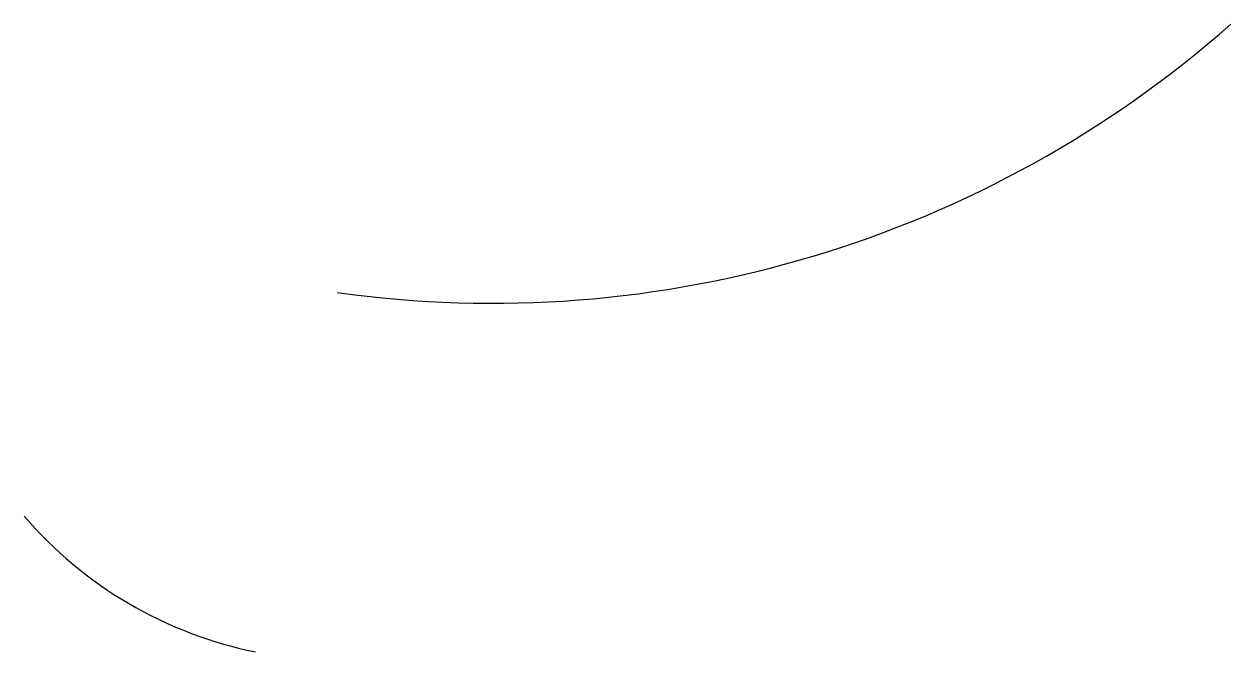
# Model space of a CAD drawing. Header units: inches. Extents: x 30 to 300, y 10 to 150.
import ezdxf

# ---------------------------------------------------------------- set-up
doc = ezdxf.new("R2010")
doc.units = ezdxf.units.IN
doc.header["$MEASUREMENT"] = 0

msp = doc.modelspace()

# ---------------------------------------------------------------- linework, layer by layer
for centre, radius, start, end in [((134.73, 337.58), 250, 262.0153, 311.3832), ((100, 100), 92.2, 220.6013, 258.5804)]:
    msp.add_arc(centre, radius, start, end)

doc.saveas('drawing.dxf')
